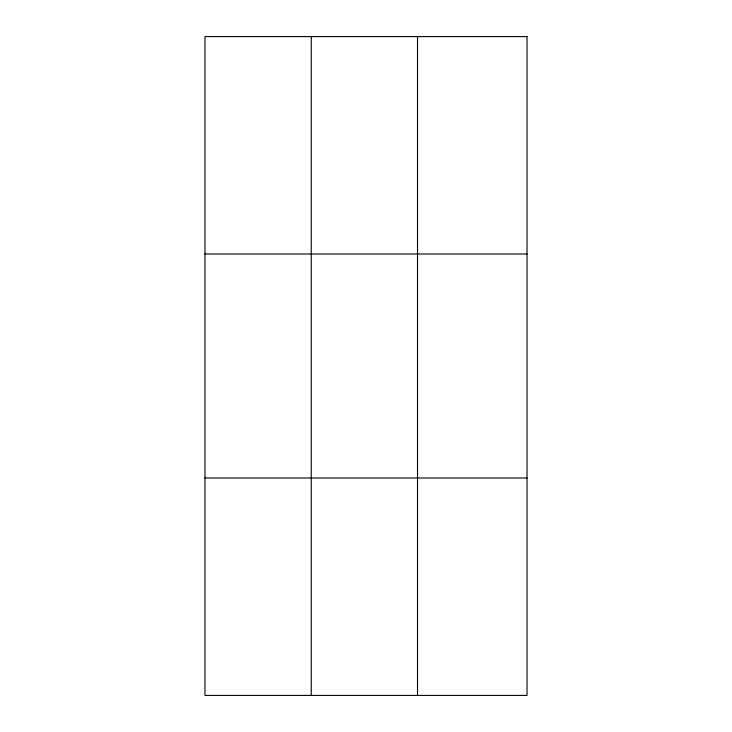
<?xml version="1.0" encoding="UTF-8"?>
<svg xmlns="http://www.w3.org/2000/svg" width="732" height="732" viewBox="0 0 732 732"><rect width="100%" height="100%" fill="white"/><g stroke="black" fill="none" stroke-linecap="round" stroke-linejoin="round"><path stroke-width="1.1" d="M311.256 36.6L311.256 695.4M417.524 36.6L417.524 695.4M204.978 254.004L527.022 254.004M204.978 477.996L527.022 477.996M527.022 36.6L527.022 695.4L204.978 695.4L204.978 36.6L527.022 36.6"/></g></svg>
